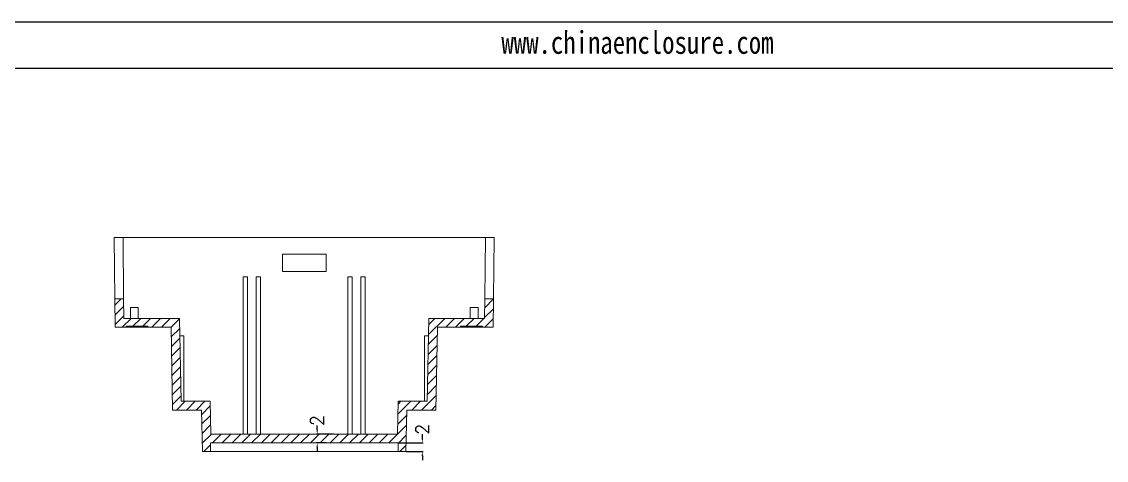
# Model space of a CAD drawing. Header units: inches. Extents: x 2395 to 4256, y 1126 to 1576.
# Drawn here: x 2550.6 to 2799, y 1475.6 to 1576 of the extents above; entities that cross this region are included whole.
import ezdxf

# ---------------------------------------------------------------- set-up
doc = ezdxf.new("R2010")
doc.units = ezdxf.units.IN
doc.header["$LTSCALE"] = 15
doc.layers.add('文字', color=81, linetype='Continuous')
doc.styles.get("Standard").update_dxf_attribs({"font": 'txt', "bigfont": 'gbcbig.shx'})
doc.styles.add('宋体', font='', dxfattribs={"width": 0.8, "height": 3.5})
doc.styles.get('宋体').set_extended_font_data('SimSun')
doc.dimstyles.new('3', dxfattribs={"dimtxt": 3, "dimasz": 1, "dimexe": 0.18, "dimexo": 0.0625, "dimgap": 0.09, "dimtad": 0, "dimdsep": 46, "dimtxsty": 'Standard', "dimcen": 1, "dimclrd": 3, "dimclre": 3, "dimadec": 0, "dimazin": 2, "dimtfac": 1, "dimtofl": 0, "dimtmove": 0, "dimatfit": 3, "dimfxl": 1, "dimtolj": 1, "dimtzin": 0, "dimarcsym": 0})

# ---------------------------------------------------------------- blocks, each defined once
blk = doc.blocks.new('*D411')
at = {"color": 3, "lineweight": -2}
for p, q in [((2642.34, 1480.62), (2642.34, 1481.62)), ((2636.84, 1479.62), (2642.52, 1479.62)), ((2638.64, 1477.62), (2642.52, 1477.62)), ((2642.34, 1476.62), (2642.34, 1475.62))]:
    blk.add_line(p, q, dxfattribs=at)
at = {"color": 3}
for points in [[(2642.17, 1480.62), (2642.51, 1480.62), (2642.34, 1479.62)], [(2642.17, 1476.62), (2642.51, 1476.62), (2642.34, 1477.62)]]:
    blk.add_solid(points, dxfattribs=at)
at = {"layer": 'Defpoints', "color": 0}
for p in [(2636.78, 1479.62), (2642.34, 1479.62), (2638.58, 1477.62)]:
    blk.add_point(p, dxfattribs=at)
at = {"color": 0, "insert": (2642.34, 1482.71), "char_height": 3, "attachment_point": 5, "rotation": 90}
blk.add_mtext('\\A1;2', dxfattribs=at)
blk = doc.blocks.new('*D412')
at = {"color": 3, "lineweight": -2}
for p, q in [((2618.25, 1482.62), (2618.25, 1483.62)), ((2621.97, 1481.62), (2618.07, 1481.62)), ((2620.34, 1479.62), (2618.07, 1479.62)), ((2618.25, 1478.62), (2618.25, 1477.62))]:
    blk.add_line(p, q, dxfattribs=at)
at = {"color": 3}
for points in [[(2618.09, 1482.62), (2618.42, 1482.62), (2618.25, 1481.62)], [(2618.09, 1478.62), (2618.42, 1478.62), (2618.25, 1479.62)]]:
    blk.add_solid(points, dxfattribs=at)
at = {"layer": 'Defpoints', "color": 0}
for p in [(2618.25, 1481.62), (2622.03, 1481.62), (2620.41, 1479.62)]:
    blk.add_point(p, dxfattribs=at)
at = {"color": 0, "insert": (2618.25, 1484.71), "char_height": 3, "attachment_point": 5, "rotation": 90}
blk.add_mtext('\\A1;2', dxfattribs=at)

msp = doc.modelspace()

# ---------------------------------------------------------------- hatches: boundary and pattern name
at = {"linetype": 'Continuous', "lineweight": 0}
h = msp.add_hatch(dxfattribs=at)
h.set_pattern_fill('ANSI31', color=4, scale=0.5, style=0)
h.set_pattern_definition([(45, (239.0654, 0), (-1.122532, 1.122532), [])])
h.paths.add_polyline_path([(2571.979, 1506.119), (2574.479, 1506.119), (2574.479, 1506.319), (2579.479, 1506.319), (2579.479, 1506.119), (2584.779, 1506.119), (2585.129, 1487.119), (2591.779, 1487.119), (2591.979, 1477.619), (2593.779, 1477.619), (2593.779, 1479.619), (2636.779, 1479.619), (2636.779, 1477.619), (2638.579, 1477.619), (2638.779, 1487.119), (2645.429, 1487.119), (2645.779, 1506.119), (2651.079, 1506.119), (2651.079, 1506.319), (2656.079, 1506.319), (2656.079, 1506.119), (2658.579, 1506.119), (2658.642, 1512.619), (2656.642, 1512.619), (2656.598, 1508.119), (2643.815, 1508.119), (2643.465, 1489.119), (2636.821, 1489.119), (2636.663, 1481.619), (2593.895, 1481.619), (2593.737, 1489.119), (2587.092, 1489.119), (2586.742, 1508.119), (2573.959, 1508.119), (2573.916, 1512.619), (2571.915, 1512.619)], flags=0)

# ---------------------------------------------------------------- linework, layer by layer
for p, q in [((2395.36, 1576.032), (3027.92, 1576.032)), ((2411.728, 1565.383), (3017.271, 1565.383))]:
    msp.add_line(p, q)
at = {"color": 7, "linetype": 'Continuous', "lineweight": 15}
for p, q in [((2571.779, 1526.619), (2573.779, 1526.619)), ((2571.779, 1526.619), (2571.915, 1512.619)), ((2573.779, 1526.619), (2573.916, 1512.619)), ((2656.779, 1526.619), (2573.779, 1526.619)), ((2656.779, 1526.619), (2656.642, 1512.619)), ((2656.779, 1526.619), (2658.779, 1526.619)), ((2658.779, 1526.619), (2658.642, 1512.619)), ((2610.279, 1522.819), (2620.279, 1522.819)), ((2610.279, 1518.819), (2610.279, 1522.819)), ((2620.279, 1522.819), (2620.279, 1518.819)), ((2620.279, 1518.819), (2610.279, 1518.819)), ((2601.279, 1517.619), (2602.279, 1517.619)), ((2601.279, 1517.619), (2601.279, 1481.619)), ((2602.279, 1517.619), (2602.279, 1481.619)), ((2604.279, 1517.619), (2605.279, 1517.619)), ((2604.279, 1517.619), (2604.279, 1481.619)), ((2605.279, 1517.619), (2605.279, 1481.619)), ((2625.279, 1517.619), (2625.279, 1481.619)), ((2625.279, 1517.619), (2626.279, 1517.619)), ((2626.279, 1517.619), (2626.279, 1481.619)), ((2628.279, 1517.619), (2628.279, 1481.619)), ((2628.279, 1517.619), (2629.279, 1517.619)), ((2629.279, 1517.619), (2629.279, 1481.619)), ((2571.979, 1506.119), (2571.915, 1512.619)), ((2573.916, 1512.619), (2571.915, 1512.619)), ((2573.959, 1508.119), (2573.916, 1512.619)), ((2575.459, 1508.119), (2575.459, 1510.619)), ((2575.459, 1510.619), (2577.259, 1510.619)), ((2577.259, 1510.619), (2577.259, 1508.119)), ((2653.298, 1508.119), (2653.298, 1510.619)), ((2653.298, 1510.619), (2655.098, 1510.619)), ((2655.098, 1510.619), (2655.098, 1508.119)), ((2656.598, 1508.119), (2656.642, 1512.619)), ((2658.642, 1512.619), (2656.642, 1512.619)), ((2658.579, 1506.119), (2658.642, 1512.619)), ((2586.742, 1508.119), (2573.959, 1508.119)), ((2587.092, 1489.119), (2586.742, 1508.119)), ((2643.465, 1489.119), (2643.815, 1508.119)), ((2643.815, 1508.119), (2656.598, 1508.119)), ((2574.479, 1506.119), (2571.979, 1506.119)), ((2574.479, 1506.319), (2579.479, 1506.319)), ((2574.479, 1506.119), (2574.479, 1506.319)), ((2574.479, 1506.119), (2579.479, 1506.119)), ((2579.479, 1506.319), (2579.479, 1506.119)), ((2584.779, 1506.119), (2579.479, 1506.119)), ((2585.129, 1487.119), (2584.779, 1506.119)), ((2645.429, 1487.119), (2645.779, 1506.119)), ((2645.779, 1506.119), (2651.079, 1506.119)), ((2651.079, 1506.319), (2656.079, 1506.319)), ((2651.079, 1506.319), (2651.079, 1506.119)), ((2656.079, 1506.119), (2651.079, 1506.119)), ((2656.079, 1506.119), (2656.079, 1506.319)), ((2656.079, 1506.119), (2658.579, 1506.119)), ((2587.742, 1504.119), (2586.816, 1504.119)), ((2587.742, 1504.119), (2587.742, 1489.119)), ((2642.815, 1504.119), (2642.815, 1489.119)), ((2642.815, 1504.119), (2643.742, 1504.119)), ((2593.737, 1489.119), (2587.092, 1489.119)), ((2593.895, 1481.619), (2593.737, 1489.119)), ((2636.663, 1481.619), (2636.821, 1489.119)), ((2636.821, 1489.119), (2643.465, 1489.119)), ((2591.779, 1487.119), (2585.129, 1487.119)), ((2591.979, 1477.619), (2591.779, 1487.119)), ((2638.579, 1477.619), (2638.779, 1487.119)), ((2638.779, 1487.119), (2645.429, 1487.119)), ((2636.663, 1481.619), (2593.895, 1481.619)), ((2593.779, 1479.619), (2636.779, 1479.619)), ((2593.779, 1477.619), (2593.779, 1479.619)), ((2636.779, 1479.619), (2636.779, 1477.619)), ((2593.779, 1477.619), (2591.979, 1477.619)), ((2593.779, 1477.619), (2636.779, 1477.619)), ((2638.579, 1477.619), (2636.779, 1477.619))]:
    msp.add_line(p, q, dxfattribs=at)

# ---------------------------------------------------------------- texts
at = {"layer": '文字', "color": 0, "insert": (2660.446, 1573.885), "char_height": 5.20626, "width": 91.46899, "attachment_point": 1, "style": '宋体'}
msp.add_mtext('www.chinaenclosure.com', dxfattribs=at)

# ---------------------------------------------------------------- dimensions: what is measured, and where the dimension line sits
for base, p1, p2, picture, middle in [((2618.254, 1481.619), (2620.407, 1479.619), (2622.028, 1481.619), '*D412', (2618.254, 1484.709)), ((2642.339, 1479.619), (2638.579, 1477.619), (2636.779, 1479.619), '*D411', (2642.339, 1482.709))]:
    dim = msp.add_linear_dim(base=base, p1=p1, p2=p2, angle=90, dimstyle='3')
    dim.commit()
    dim.dimension.update_dxf_attribs({"geometry": picture, "text_midpoint": middle})

doc.saveas('drawing.dxf')
